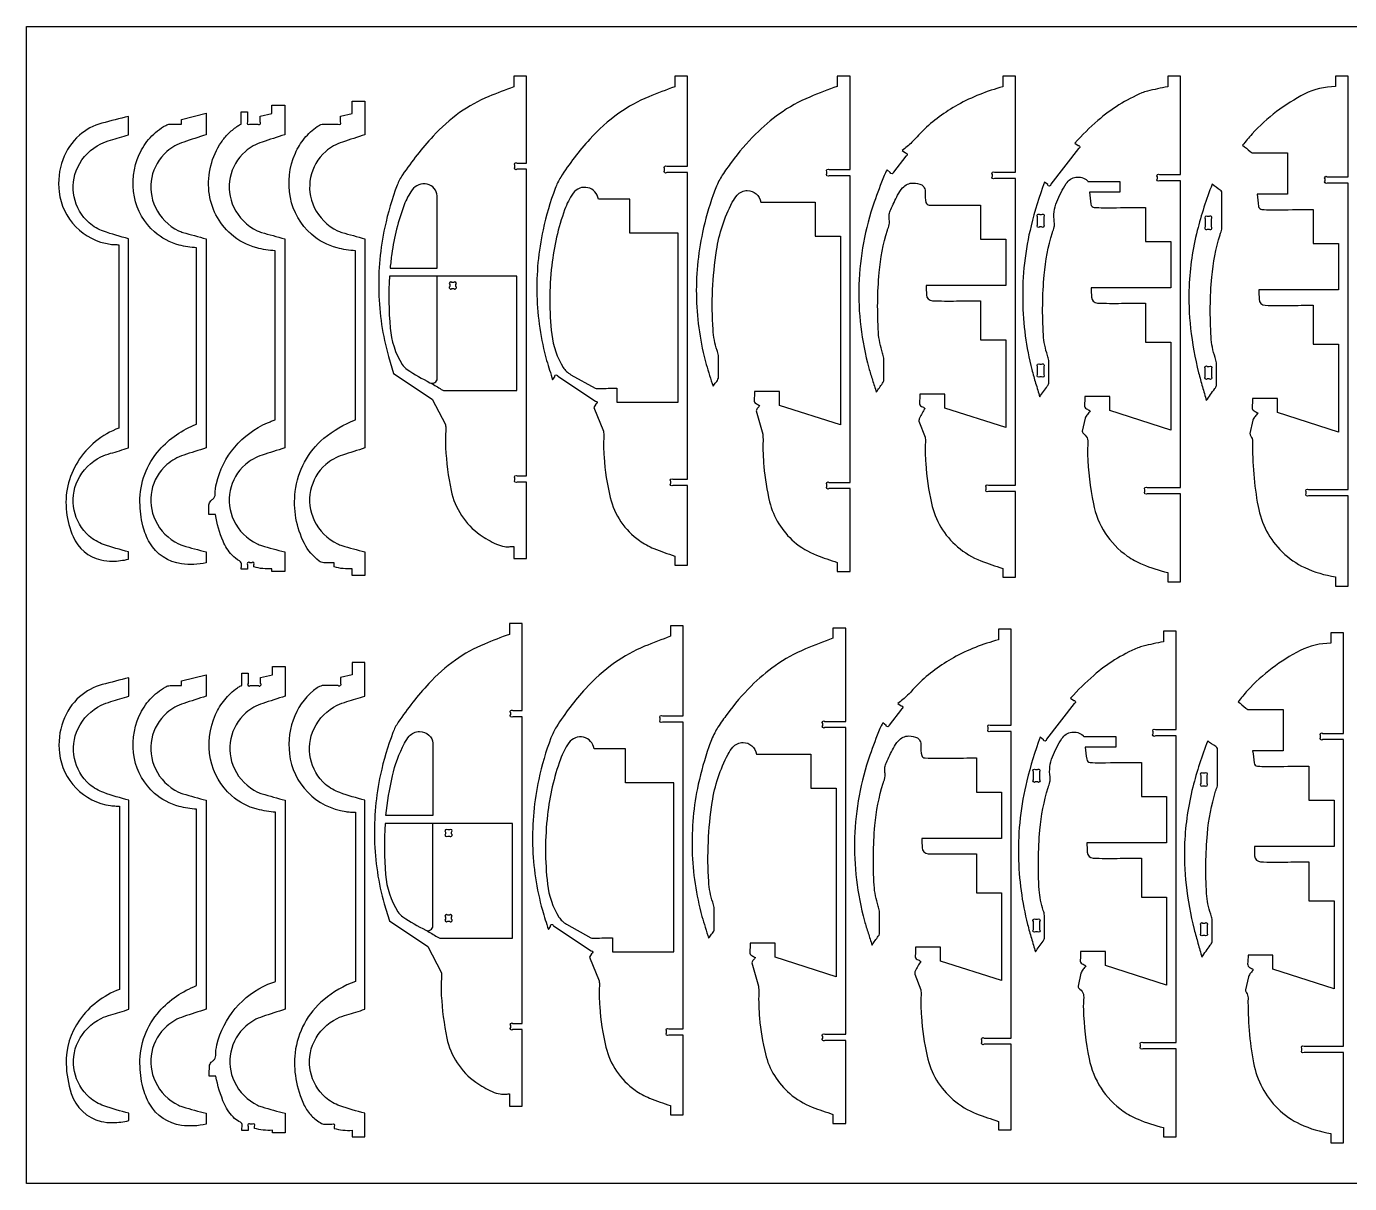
# Model space of a CAD drawing. Extents: x -6.5 to 44.7, y 7.3 to 30.5.
# Drawn here: x -6.52 to 19.98, y 7.28 to 30.46 of the extents above; entities that cross this region are included whole.
import ezdxf

# ---------------------------------------------------------------- set-up
doc = ezdxf.new("R2010")
doc.units = 0
doc.header["$MEASUREMENT"] = 0
doc.layers.get('0').update_dxf_attribs({"linetype": 'CONTINUOUS'})
doc.layers.add('ETCH', color=5, linetype='CONTINUOUS')
doc.layers.add('LAYER_1', color=18, linetype='CONTINUOUS')

msp = doc.modelspace()

# ---------------------------------------------------------------- linework, layer by layer
msp.add_lwpolyline([(44.701, 30.459), (44.701, 7.281), (-6.518, 7.281), (-6.518, 30.459)], close=True)
at = {"layer": 'ETCH'}
for points in [[(1.581, 23.316, -0.012843), (1.792, 23.189, 0.077208), (1.849, 23.165), (3.306, 23.165), (3.306, 25.457), (1.71, 25.457)], [(1.494, 12.35, -0.012843), (1.706, 12.223, 0.077208), (1.763, 12.199), (3.22, 12.199), (3.22, 14.491), (1.624, 14.491)]]:
    msp.add_lwpolyline(points, format="xyb", dxfattribs=at)
at = {"layer": 'LAYER_1'}
for points in [[(3.243, 20.041), (3.243, 19.8), (3.498, 19.8), (3.498, 21.33), (3.311, 21.33, -1), (3.267, 21.375), (3.267, 21.411, -1), (3.311, 21.455), (3.498, 21.455), (3.498, 27.597), (3.311, 27.597, -1), (3.267, 27.642), (3.267, 27.678, -1), (3.311, 27.722), (3.498, 27.722), (3.498, 29.464), (3.243, 29.464), (3.243, 29.248, 0.01158), (2.741, 29.054, 0.056715), (2.159, 28.732, 0.052187), (1.627, 28.262, 0.037532), (1.016, 27.488, 0.058109), (0.908, 27.28, 0.037025), (0.66, 26.438, 0.060336), (0.539, 25.139, 0.060322), (0.732, 23.848), (0.837, 23.508), (1.607, 22.994), (1.874, 22.484, -0.078028), (1.882, 22.391, 0.031), (1.878, 22.017, 0.037901), (1.989, 21.162, 0.189405), (2.569, 20.276, 0.049278), (2.894, 20.09, 0.066747), (3.059, 20.041, 0.057733), (3.151, 20.038, -0.019225)], [(6.47, 19.851), (6.47, 19.669), (6.725, 19.669), (6.725, 21.265), (6.432, 21.265, -1), (6.388, 21.309), (6.388, 21.346, -1), (6.432, 21.39), (6.725, 21.39), (6.725, 27.532), (6.307, 27.532, -1), (6.263, 27.576), (6.263, 27.612, -1), (6.307, 27.657), (6.725, 27.657), (6.725, 29.464), (6.47, 29.464), (6.47, 29.252, 0.011138), (5.947, 29.05, 0.057158), (5.349, 28.72, 0.053536), (4.764, 28.201, 0.043612), (4.183, 27.438, 0.051411), (4.073, 27.215, 0.036287), (3.829, 26.385, 0.060336), (3.707, 25.071, 0.060322), (3.902, 23.767, 0.011291), (3.961, 23.572, -0.003763), (4.022, 23.379), (4.063, 23.441, -1), (4.125, 23.453), (4.877, 22.951, -1), (4.89, 22.89), (4.845, 22.823), (5.039, 22.353, -0.057304), (5.046, 22.249, 0.029813), (5.051, 21.833, 0.040877), (5.176, 21.024, 0.181545), (5.76, 20.159, 0.05984), (6.05, 20.002, 0.017043)], [(9.724, 19.723), (9.724, 19.541), (9.979, 19.541), (9.979, 21.201), (9.561, 21.201, -1), (9.517, 21.246), (9.517, 21.282, -1), (9.561, 21.326), (9.979, 21.326), (9.979, 27.468), (9.561, 27.468, -1), (9.517, 27.513), (9.517, 27.549, -1), (9.561, 27.593), (9.979, 27.593), (9.979, 29.464), (9.724, 29.464), (9.724, 29.259, 0.009719), (9.172, 29.045, 0.05729), (8.565, 28.709, 0.042456), (8.086, 28.302, 0.035928), (7.602, 27.739, 0.013503), (7.419, 27.479, 0.032705), (7.354, 27.365, 0.029032), (7.237, 27.086, 0.031155), (7.025, 26.334, 0.060336), (6.902, 25.006, 0.060323), (7.099, 23.687, 0.011291), (7.165, 23.469, -0.003763), (7.234, 23.252, -0.036784), (7.294, 23.329, 0.110753), (7.342, 23.415), (7.342, 23.869, 0.034327), (7.315, 23.971, -0.065222), (7.234, 24.386, -0.053378), (7.304, 25.973, -0.084019), (7.621, 26.936, -0.054475), (7.717, 27.077, -0.22028), (7.921, 27.172, -0.181086), (8.099, 27.106, -0.177894), (8.192, 26.937), (9.281, 26.937), (9.281, 26.256), (9.788, 26.256), (9.788, 22.478), (8.563, 22.869), (8.563, 23.149), (8.064, 23.149, -0.024568), (8.056, 22.976, 0.148453), (8.064, 22.933, 0.167335), (8.097, 22.903, -0.043011), (8.168, 22.863, -0.053806), (8.128, 22.815, 0.162675), (8.099, 22.759), (8.23, 22.289, -0.03761), (8.236, 22.16, 0.029502), (8.252, 21.647, 0.037089), (8.369, 20.935, 0.157363), (8.858, 20.138, 0.085148), (9.308, 19.869, 0.015306)], [(13.038, 19.602), (13.038, 19.43), (13.293, 19.43), (13.293, 21.146), (12.75, 21.146, -1), (12.706, 21.191), (12.706, 21.227, -1), (12.75, 21.271), (13.293, 21.271), (13.293, 27.413), (12.875, 27.413, -1), (12.831, 27.458), (12.831, 27.494, -1), (12.875, 27.538), (13.293, 27.538), (13.293, 29.464), (13.038, 29.464), (13.038, 29.249, 0.061921), (12.138, 28.889, 0.067998), (11.429, 28.362, 0.021444), (11.325, 28.25, -0.02519), (11.219, 28.139, -0.020295), (11.123, 28.055, 0.006764), (11.025, 27.974), (11.089, 27.924, -1), (11.097, 27.862), (10.848, 27.542, -1), (10.786, 27.534), (10.723, 27.584, 0.056291), (10.662, 27.472, 0.012633), (10.463, 26.941, 0.075447), (10.157, 25.287, 0.075461), (10.356, 23.617, 0.011291), (10.429, 23.374, -0.003763), (10.505, 23.133, -0.014708), (10.631, 23.311, 0.088472), (10.656, 23.359), (10.656, 23.814, 0.040504), (10.63, 23.917, -0.066048), (10.548, 24.331, -0.037693), (10.563, 25.527, -0.052115), (10.728, 26.377, -0.029026), (10.749, 26.433, 0.063373), (10.765, 26.491, 0.083563), (10.765, 26.593, -0.089498), (10.765, 26.696, -0.058075), (10.794, 26.79, -0.017801), (10.933, 27.079, -0.055681), (11.033, 27.225, -0.219798), (11.246, 27.323, -0.117737), (11.414, 27.283, -0.172185), (11.466, 27.228, -0.124003), (11.483, 27.126, 0.08265), (11.5, 26.934, 0.164391), (11.525, 26.897, 0.161089), (11.567, 26.882, 0.009921), (12.081, 26.878, -0.003307), (12.595, 26.882), (12.595, 26.201), (13.102, 26.201), (13.102, 25.272), (11.506, 25.272, 0.009842), (11.509, 25.085, 0.393252), (11.631, 24.964, 0.012272), (12.113, 24.96, -0.004091), (12.595, 24.964), (12.595, 24.183), (13.102, 24.183), (13.102, 22.423), (11.877, 22.813), (11.877, 23.094), (11.378, 23.094, -0.024568), (11.37, 22.92, 0.148453), (11.378, 22.878, 0.167335), (11.411, 22.848, -0.043011), (11.482, 22.808, 0.035977), (11.372, 22.613, 0.130623), (11.36, 22.552), (11.482, 22.235, -0.05357), (11.488, 22.129, 0.029114), (11.494, 21.705, 0.035901), (11.609, 20.909, 0.163176), (12.131, 20.036, 0.085575), (12.601, 19.756, 0.014882)], [(16.343, 19.518), (16.343, 19.336), (16.598, 19.336), (16.598, 21.099), (15.93, 21.099, -1), (15.886, 21.143), (15.886, 21.179, -1), (15.93, 21.224), (16.598, 21.224), (16.598, 27.366), (16.18, 27.366, -1), (16.136, 27.41), (16.136, 27.446, -1), (16.18, 27.491), (16.598, 27.491), (16.598, 29.464), (16.343, 29.464), (16.343, 29.249, 0.012013), (15.936, 29.164, 0.043438), (15.827, 29.128, 0.077071), (14.945, 28.576, 0.031251), (14.483, 28.124), (14.547, 28.074, -1), (14.555, 28.012), (14, 27.297, -1), (13.938, 27.29), (13.874, 27.339, 0.028113), (13.606, 26.467, 0.065025), (13.438, 24.963, 0.028538), (13.49, 24.262, 0.029197), (13.621, 23.587, 0.011608), (13.697, 23.312, -0.003869), (13.778, 23.038, -0.014708), (13.931, 23.253, 0.088472), (13.961, 23.312), (13.961, 23.766, 0.040504), (13.935, 23.869, -0.066048), (13.853, 24.283, -0.037693), (13.868, 25.479, -0.052115), (14.033, 26.329, -0.028884), (14.053, 26.385, 0.062945), (14.07, 26.442, 0.076202), (14.071, 26.543, -0.133631), (14.12, 26.945, -0.043844), (14.308, 27.311, -0.460888), (14.731, 27.373, -0.102034), (14.74, 27.361, 0.177148), (14.751, 27.351), (15.386, 27.351), (15.386, 27.142), (14.775, 27.142, 0.002487), (14.804, 26.898, 0.360375), (14.872, 26.834, 0.020957), (15.232, 26.827, -0.005432), (15.9, 26.834), (15.9, 26.153), (16.407, 26.153), (16.407, 25.225), (14.811, 25.225, 0.008503), (14.815, 25.037, 0.393252), (14.936, 24.917, 0.012272), (15.418, 24.913, -0.004091), (15.9, 24.917), (15.9, 24.136), (16.407, 24.136), (16.407, 22.375), (15.182, 22.766), (15.182, 23.046), (14.683, 23.046, -0.024568), (14.675, 22.873, 0.148453), (14.683, 22.83, 0.167335), (14.716, 22.8, -0.043011), (14.787, 22.761, -0.023258), (14.735, 22.689, 0.069876), (14.689, 22.614), (14.631, 22.35, 0.187059), (14.667, 22.293, -0.16278), (14.738, 22.189, -0.090499), (14.744, 22.129, 0.028996), (14.738, 21.887, 0.041055), (14.853, 20.899, 0.191262), (15.532, 19.851, 0.0569), (15.834, 19.686, 0.036435)], [(19.701, 19.436), (19.701, 19.248), (19.956, 19.248), (19.956, 21.056), (19.163, 21.056, -1), (19.119, 21.101), (19.119, 21.137, -1), (19.163, 21.181), (19.956, 21.181), (19.956, 27.323), (19.538, 27.323, -1), (19.494, 27.368), (19.494, 27.404, -1), (19.538, 27.448), (19.956, 27.448), (19.956, 29.464), (19.701, 29.464), (19.701, 29.253, 0.117904), (19.086, 29.106, 0.090171), (18.031, 28.305, 0.014621), (17.935, 28.194, -0.004873), (17.841, 28.081, -0.016502), (17.994, 27.955, 0.09933), (18.037, 27.929), (18.744, 27.929), (18.744, 27.1), (18.133, 27.1, 0.001901), (18.163, 26.855, 0.360443), (18.23, 26.792, 0.020886), (18.59, 26.785, -0.005414), (19.258, 26.792), (19.258, 26.111), (19.765, 26.111), (19.765, 25.183), (18.169, 25.183, 0.008503), (18.173, 24.994, 0.393252), (18.294, 24.874, 0.012272), (18.776, 24.87, -0.004091), (19.258, 24.874), (19.258, 24.093), (19.765, 24.093), (19.765, 22.333), (18.541, 22.724), (18.541, 23.004), (18.041, 23.004, -0.024568), (18.033, 22.831, 0.148453), (18.041, 22.788, 0.167335), (18.074, 22.758, -0.043011), (18.145, 22.718, -0.023258), (18.093, 22.647, 0.069876), (18.047, 22.571), (17.989, 22.308, 0.112129), (18.01, 22.253, -0.149624), (18.041, 22.147, 0.049333), (18.152, 20.846, 0.153631), (18.637, 19.932, 0.08541), (19.087, 19.619, 0.072962)], [(0.072, 22.577), (0.072, 25.964, -0.045607), (-0.296, 26.023, -0.119052), (-0.812, 26.297, -0.164437), (-1.232, 27.03, -0.154496), (-1.131, 27.921, -0.067132), (-0.948, 28.218, -0.067132), (-0.694, 28.455, -0.094604), (-0.593, 28.501), (-0.273, 28.501, 1), (-0.228, 28.545), (-0.228, 28.66), (0.008, 28.718), (0.008, 28.962), (0.263, 28.962), (0.263, 28.29, -0.0023), (-0.187, 28.144, 0.102473), (-0.523, 27.954, 0.336459), (-0.754, 26.835, 0.170276), (-0.29, 26.368, 0.041463), (-0.201, 26.334, 0.008219), (0.263, 26.206), (0.263, 22.018, -0.0023), (-0.187, 21.872, 0.102473), (-0.523, 21.682, 0.336459), (-0.754, 20.562, 0.170276), (-0.29, 20.096, 0.041463), (-0.201, 20.061, 0.008219), (0.263, 19.934), (0.263, 19.461), (0.008, 19.461), (0.008, 19.593, -0.040458), (-0.175, 19.598, -0.040959), (-0.354, 19.632), (-0.354, 19.716), (-0.564, 19.716, -0.150836), (-0.655, 19.751, -0.117974), (-0.951, 20.101, -0.146319), (-1.135, 21.145, -0.192468), (-0.56, 22.209, -0.083871)], [(-4.473, 19.787), (-4.473, 19.934, -0.019771), (-4.974, 20.084, -0.097096), (-5.26, 20.249, -0.336459), (-5.491, 21.369, -0.170276), (-5.027, 21.835, -0.044461), (-4.836, 21.908, 0.01152), (-4.473, 22.018), (-4.473, 26.206, -0.019771), (-4.974, 26.356, -0.097096), (-5.26, 26.522, -0.336459), (-5.491, 27.641, -0.170276), (-5.027, 28.108, -0.044461), (-4.836, 28.18, 0.01152), (-4.473, 28.29), (-4.473, 28.657, 0.004903), (-5.006, 28.52, 0.116274), (-5.459, 28.278, 0.126509), (-5.792, 27.788, 0.115888), (-5.865, 27.147, 0.165557), (-5.531, 26.448, 0.165558), (-4.84, 26.097, 0.027352), (-4.752, 26.09, -0.009115), (-4.665, 26.085), (-4.665, 22.415, 0.164612), (-5.492, 21.738, 0.171175), (-5.716, 20.732, 0.07237), (-5.583, 20.239, 0.234888), (-5.028, 19.772, 0.06659), (-4.793, 19.747, 0.048535)], [(-3.11, 22.49), (-3.11, 26.025, -0.045578), (-3.461, 26.081, -0.119082), (-3.953, 26.342, -0.164652), (-4.355, 27.043, -0.154282), (-4.258, 27.897, -0.080612), (-4.04, 28.23, -0.080612), (-3.728, 28.477, -0.124982), (-3.644, 28.501), (-3.41, 28.501), (-3.41, 28.598), (-2.919, 28.719), (-2.919, 28.29, -0.0023), (-3.369, 28.144, 0.102473), (-3.705, 27.954, 0.336459), (-3.936, 26.835, 0.170276), (-3.472, 26.368, 0.041463), (-3.383, 26.334, 0.008219), (-2.919, 26.206), (-2.919, 22.018, -0.0023), (-3.369, 21.872, 0.102473), (-3.705, 21.682, 0.336459), (-3.936, 20.562, 0.170276), (-3.472, 20.096, 0.041463), (-3.383, 20.061, 0.008219), (-2.919, 19.934), (-2.919, 19.714, -0.088823), (-3.411, 19.693, -0.230967), (-4.05, 20.118, -0.07343), (-4.186, 20.456, -0.05589), (-4.245, 20.93, -0.186646), (-3.856, 21.977, -0.121989)], [(-2.733, 20.68), (-2.867, 20.68, -0.012709), (-2.863, 20.875, -0.186771), (-2.827, 20.956, -0.031934), (-2.784, 20.993, 0.130659), (-2.749, 21.038, 0.101306), (-2.739, 21.091, -0.060865), (-2.714, 21.307, -0.116481), (-2.346, 22.034, -0.116481), (-1.691, 22.519, -0.017395), (-1.615, 22.549, 0.005798), (-1.537, 22.577), (-1.537, 25.964, -0.045607), (-1.906, 26.023, -0.119052), (-2.421, 26.297, -0.187593), (-2.862, 27.153, -0.176665), (-2.614, 28.142, -0.046818), (-2.479, 28.306, -0.04327), (-2.303, 28.455, -0.034612), (-2.237, 28.495, -0.119897), (-2.215, 28.501), (-2.215, 28.751), (-2.09, 28.751), (-2.09, 28.545, 1), (-2.045, 28.501), (-1.882, 28.501, 1), (-1.838, 28.545), (-1.838, 28.66), (-1.601, 28.718), (-1.601, 28.881), (-1.346, 28.881), (-1.346, 28.29, -0.0023), (-1.796, 28.144, 0.102473), (-2.133, 27.954, 0.336459), (-2.364, 26.835, 0.170276), (-1.899, 26.368, 0.041463), (-1.81, 26.334, 0.008219), (-1.346, 26.206), (-1.346, 22.018, -0.0023), (-1.796, 21.872, 0.102473), (-2.133, 21.682, 0.336459), (-2.364, 20.562, 0.170276), (-1.899, 20.096, 0.041463), (-1.81, 20.061, 0.008219), (-1.346, 19.934), (-1.346, 19.541), (-1.601, 19.541), (-1.601, 19.593, -0.040458), (-1.785, 19.598, -0.040959), (-1.963, 19.632), (-1.963, 19.672, 1), (-2.007, 19.716), (-2.045, 19.716, 1), (-2.09, 19.672), (-2.09, 19.591), (-2.215, 19.591, -0.042249), (-2.208, 19.673, 0.164319), (-2.215, 19.716, 0.142751), (-2.248, 19.752, -0.073336), (-2.402, 19.872, -0.092121), (-2.579, 20.147, -0.054046)], [(0.765, 25.619), (1.71, 25.619), (1.71, 27.066, 0.327649), (1.511, 27.299, 0.30501), (1.206, 27.183, 0.064273), (1.048, 26.886, 0.055133), (0.799, 25.903, 0.007933), (0.781, 25.761, -0.002644)], [(5.309, 23.212), (5.309, 22.932), (6.534, 22.932), (6.534, 26.319), (5.57, 26.319), (5.57, 27), (4.938, 27, 0.307009), (4.726, 27.229, 0.30501), (4.434, 27.118, 0.068756), (4.262, 26.787, 0.057139), (4.004, 25.672, 0.056363), (4.004, 24.288, 0.112085), (4.235, 23.625, 0.06631), (4.297, 23.55, 0.057154), (4.388, 23.483), (4.873, 23.212, 0.076491), (4.96, 23.204, -0.012724)], [(17.116, 22.965, -0.014665), (17.286, 23.204, 0.088209), (17.319, 23.27), (17.319, 23.724, 0.040603), (17.293, 23.827, -0.066272), (17.211, 24.241, -0.037569), (17.226, 25.439, -0.052115), (17.391, 26.287, -0.028888), (17.411, 26.343, 0.062959), (17.428, 26.4), (17.428, 27.145, 0.137471), (17.395, 27.182, -0.022773), (17.232, 27.297, 0.030864), (16.934, 26.37, 0.052022), (16.772, 25.256, 0.037686), (16.801, 24.411, 0.035172), (16.962, 23.521, 0.007553), (17.038, 23.242, -0.002518)], [(13.736, 26.486), (13.736, 26.648, -1), (13.781, 26.692), (13.817, 26.692, -1), (13.861, 26.648), (13.861, 26.486, -1), (13.817, 26.442), (13.781, 26.442, -1)], [(17.175, 26.65), (17.139, 26.65, 1), (17.094, 26.606), (17.094, 26.444, 1), (17.139, 26.4), (17.175, 26.4, 1), (17.219, 26.444), (17.219, 26.606, 1)], [(1.71, 25.457), (0.751, 25.457, 0.033708), (0.767, 24.417, 0.119738), (1.008, 23.69, 0.10777), (1.109, 23.587, 0.029272), (1.565, 23.323, 0.544062), (1.71, 23.408)], [(2.005, 25.207), (2.041, 25.207, 1), (2.085, 25.251), (2.085, 25.287, 1), (2.041, 25.332), (2.005, 25.332, 1), (1.96, 25.287), (1.96, 25.251, 1)], [(13.861, 23.646), (13.861, 23.485, -1), (13.817, 23.441), (13.781, 23.441, -1), (13.736, 23.485), (13.736, 23.646, -1), (13.781, 23.691), (13.817, 23.691, -1)], [(17.139, 23.648), (17.175, 23.648, -1), (17.219, 23.604), (17.219, 23.443, -1), (17.175, 23.398), (17.139, 23.398, -1), (17.094, 23.443), (17.094, 23.604, -1)], [(3.156, 9.075), (3.156, 8.834), (3.412, 8.834), (3.412, 10.364), (3.225, 10.364, -1), (3.181, 10.409), (3.181, 10.445, -1), (3.225, 10.489), (3.412, 10.489), (3.412, 16.631), (3.225, 16.631, -1), (3.181, 16.676), (3.181, 16.712, -1), (3.225, 16.756), (3.412, 16.756), (3.412, 18.498), (3.156, 18.498), (3.156, 18.282, 0.01158), (2.655, 18.088, 0.056715), (2.073, 17.766, 0.052187), (1.541, 17.296, 0.037532), (0.929, 16.522, 0.058109), (0.822, 16.314, 0.037025), (0.573, 15.472, 0.060336), (0.453, 14.173, 0.060322), (0.646, 12.882), (0.751, 12.542), (1.521, 12.028), (1.788, 11.518, -0.078028), (1.795, 11.425, 0.031), (1.792, 11.051, 0.037901), (1.903, 10.196, 0.189405), (2.483, 9.31, 0.049278), (2.808, 9.124, 0.066747), (2.972, 9.075, 0.057733), (3.064, 9.072, -0.019225)], [(6.384, 8.843), (6.384, 8.66), (6.639, 8.66), (6.639, 10.256), (6.346, 10.256, -1), (6.302, 10.301), (6.302, 10.337, -1), (6.346, 10.381), (6.639, 10.381), (6.639, 16.523), (6.221, 16.523, -1), (6.177, 16.568), (6.177, 16.604, -1), (6.221, 16.648), (6.639, 16.648), (6.639, 18.455), (6.384, 18.455), (6.384, 18.243, 0.011138), (5.861, 18.042, 0.057158), (5.263, 17.711, 0.053536), (4.678, 17.192, 0.043612), (4.097, 16.429, 0.051411), (3.986, 16.206, 0.036287), (3.743, 15.376, 0.060336), (3.621, 14.063, 0.060322), (3.816, 12.758, 0.011291), (3.875, 12.564, -0.003763), (3.936, 12.37), (3.977, 12.432, -1), (4.039, 12.445), (4.791, 11.943, -1), (4.803, 11.881), (4.759, 11.814), (4.952, 11.344, -0.057304), (4.959, 11.24, 0.029813), (4.964, 10.824, 0.040877), (5.089, 10.015, 0.181545), (5.674, 9.151, 0.05984), (5.964, 8.993, 0.017043)], [(9.637, 8.667), (9.637, 8.486), (9.893, 8.486), (9.893, 10.146), (9.475, 10.146, -1), (9.431, 10.19), (9.431, 10.226, -1), (9.475, 10.271), (9.893, 10.271), (9.893, 16.413), (9.475, 16.413, -1), (9.431, 16.457), (9.431, 16.493, -1), (9.475, 16.538), (9.893, 16.538), (9.893, 18.408), (9.637, 18.408), (9.637, 18.203, 0.009719), (9.086, 17.989, 0.05729), (8.479, 17.654, 0.042456), (7.999, 17.247, 0.035928), (7.515, 16.684, 0.013503), (7.333, 16.423, 0.032705), (7.268, 16.309, 0.029032), (7.151, 16.03, 0.031155), (6.939, 15.278, 0.060336), (6.816, 13.951, 0.060323), (7.013, 12.632, 0.011291), (7.079, 12.414, -0.003763), (7.147, 12.196, -0.036784), (7.207, 12.274, 0.110753), (7.256, 12.359), (7.256, 12.813, 0.034327), (7.229, 12.916, -0.065222), (7.148, 13.33, -0.053378), (7.218, 14.917, -0.084019), (7.535, 15.88, -0.054475), (7.631, 16.022, -0.22028), (7.835, 16.116, -0.181086), (8.013, 16.05, -0.177894), (8.105, 15.881), (9.195, 15.881), (9.195, 15.2), (9.701, 15.2), (9.701, 11.422), (8.477, 11.813), (8.477, 12.093), (7.978, 12.093, -0.024568), (7.969, 11.92, 0.148453), (7.978, 11.877, 0.167335), (8.01, 11.847, -0.043011), (8.082, 11.808, -0.053806), (8.042, 11.759, 0.162675), (8.013, 11.704), (8.144, 11.233, -0.03761), (8.15, 11.105, 0.029502), (8.166, 10.591, 0.037089), (8.283, 9.879, 0.157363), (8.772, 9.083, 0.085148), (9.222, 8.813, 0.015306)], [(12.952, 8.526), (12.952, 8.354), (13.207, 8.354), (13.207, 10.07), (12.664, 10.07, -1), (12.62, 10.115), (12.62, 10.151, -1), (12.664, 10.195), (13.207, 10.195), (13.207, 16.337), (12.789, 16.337, -1), (12.745, 16.381), (12.745, 16.418, -1), (12.789, 16.462), (13.207, 16.462), (13.207, 18.388), (12.952, 18.388), (12.952, 18.172, 0.061921), (12.052, 17.813, 0.067998), (11.343, 17.286, 0.021444), (11.238, 17.174, -0.02519), (11.133, 17.063, -0.020295), (11.037, 16.979, 0.006764), (10.939, 16.898), (11.003, 16.848, -1), (11.01, 16.786), (10.762, 16.466, -1), (10.7, 16.458), (10.637, 16.507, 0.056291), (10.576, 16.395, 0.012633), (10.377, 15.865, 0.075447), (10.071, 14.211, 0.075461), (10.27, 12.54, 0.011291), (10.343, 12.298, -0.003763), (10.419, 12.057, -0.014708), (10.545, 12.235, 0.088472), (10.57, 12.283), (10.57, 12.738, 0.040504), (10.544, 12.84, -0.066048), (10.462, 13.255, -0.037693), (10.477, 14.451, -0.052115), (10.642, 15.301, -0.029026), (10.662, 15.357, 0.063373), (10.679, 15.415, 0.083563), (10.678, 15.517, -0.089498), (10.679, 15.619, -0.058075), (10.708, 15.714, -0.017801), (10.847, 16.002, -0.055681), (10.947, 16.149, -0.219798), (11.16, 16.247, -0.117737), (11.327, 16.206, -0.172185), (11.379, 16.151, -0.124003), (11.397, 16.049, 0.08265), (11.414, 15.858, 0.164391), (11.438, 15.821, 0.161089), (11.481, 15.806, 0.009921), (11.995, 15.802, -0.003307), (12.509, 15.806), (12.509, 15.124), (13.015, 15.124), (13.015, 14.196), (11.419, 14.196, 0.009842), (11.423, 14.009, 0.393252), (11.544, 13.888, 0.012272), (12.027, 13.884, -0.004091), (12.509, 13.888), (12.509, 13.107), (13.015, 13.107), (13.015, 11.347), (11.791, 11.737), (11.791, 12.018), (11.292, 12.018, -0.024568), (11.284, 11.844, 0.148453), (11.292, 11.801, 0.167335), (11.324, 11.771, -0.043011), (11.396, 11.732, 0.035977), (11.286, 11.537, 0.130623), (11.274, 11.476), (11.396, 11.159, -0.05357), (11.402, 11.053, 0.029114), (11.408, 10.629, 0.035901), (11.523, 9.833, 0.163176), (12.045, 8.96, 0.085575), (12.514, 8.68, 0.014882)], [(16.257, 8.401), (16.257, 8.218), (16.513, 8.218), (16.513, 9.982), (15.845, 9.982, -1), (15.8, 10.026), (15.8, 10.062, -1), (15.845, 10.107), (16.513, 10.107), (16.513, 16.248), (16.095, 16.248, -1), (16.05, 16.293), (16.05, 16.329, -1), (16.095, 16.373), (16.513, 16.373), (16.513, 18.347), (16.257, 18.347), (16.257, 18.132, 0.012013), (15.851, 18.047, 0.043438), (15.741, 18.011, 0.077071), (14.86, 17.459, 0.031251), (14.398, 17.006), (14.461, 16.957, -1), (14.469, 16.895), (13.915, 16.18, -1), (13.852, 16.172), (13.789, 16.222, 0.028113), (13.521, 15.35, 0.065025), (13.352, 13.846, 0.028538), (13.405, 13.145, 0.029197), (13.535, 12.47, 0.011608), (13.612, 12.195, -0.003869), (13.693, 11.921, -0.014708), (13.846, 12.136, 0.088472), (13.875, 12.195), (13.875, 12.649, 0.040504), (13.85, 12.752, -0.066048), (13.768, 13.166, -0.037693), (13.782, 14.362, -0.052115), (13.947, 15.212, -0.028884), (13.968, 15.268, 0.062945), (13.984, 15.325, 0.076202), (13.985, 15.426, -0.133631), (14.034, 15.828, -0.043844), (14.222, 16.194, -0.460888), (14.646, 16.256, -0.102034), (14.655, 16.244, 0.177148), (14.665, 16.234), (15.301, 16.234), (15.301, 16.025), (14.689, 16.025, 0.003615), (14.719, 15.782, 0.350637), (14.787, 15.717, 0.027654), (14.992, 15.709, -0.004608), (15.815, 15.717), (15.815, 15.036), (16.321, 15.036), (16.321, 14.108), (14.725, 14.108, 0.008503), (14.729, 13.919, 0.393252), (14.85, 13.799, 0.012272), (15.332, 13.795, -0.004091), (15.815, 13.799), (15.815, 13.018), (16.321, 13.018), (16.321, 11.258), (15.097, 11.649), (15.097, 11.929), (14.598, 11.929, -0.024568), (14.589, 11.756, 0.148453), (14.598, 11.713, 0.167335), (14.63, 11.683, -0.043011), (14.702, 11.643, -0.023258), (14.649, 11.572, 0.069876), (14.604, 11.496), (14.546, 11.233, 0.187059), (14.582, 11.176, -0.16278), (14.653, 11.072, -0.090499), (14.659, 11.012, 0.028996), (14.653, 10.77, 0.041055), (14.767, 9.782, 0.191262), (15.447, 8.734, 0.0569), (15.748, 8.568, 0.036435)], [(19.611, 8.286), (19.611, 8.098), (19.867, 8.098), (19.867, 9.907), (19.074, 9.907, -1), (19.03, 9.951), (19.03, 9.988, -1), (19.074, 10.032), (19.867, 10.032), (19.867, 16.174), (19.449, 16.174, -1), (19.405, 16.218), (19.405, 16.255, -1), (19.449, 16.299), (19.867, 16.299), (19.867, 18.314), (19.611, 18.314), (19.611, 18.104, 0.117904), (18.997, 17.957, 0.090171), (17.941, 17.156, 0.014621), (17.846, 17.045, -0.004873), (17.752, 16.932, -0.016502), (17.905, 16.805, 0.09933), (17.948, 16.78), (18.655, 16.78), (18.655, 15.951), (18.044, 15.951, 0.001901), (18.074, 15.706, 0.360443), (18.141, 15.642, 0.020886), (18.501, 15.635, -0.005414), (19.169, 15.642), (19.169, 14.961), (19.675, 14.961), (19.675, 14.033), (18.079, 14.033, 0.008503), (18.084, 13.845, 0.393252), (18.204, 13.725, 0.012272), (18.687, 13.721, -0.004091), (19.169, 13.725), (19.169, 12.944), (19.675, 12.944), (19.675, 11.184), (18.451, 11.574), (18.451, 11.855), (17.952, 11.855, -0.024568), (17.943, 11.681, 0.148453), (17.952, 11.638, 0.167335), (17.984, 11.608, -0.043011), (18.056, 11.569, -0.023258), (18.004, 11.498, 0.069876), (17.958, 11.422), (17.9, 11.159, 0.112129), (17.921, 11.103, -0.149624), (17.951, 10.998, 0.049333), (18.062, 9.697, 0.153631), (18.548, 8.783, 0.08541), (18.998, 8.47, 0.072962)], [(-2.204, 8.346, -0.045369), (-2.196, 8.437, 0.176681), (-2.204, 8.485, 0.167935), (-2.231, 8.508, -0.09214), (-2.348, 8.584, -0.100655), (-2.553, 8.873, -0.060423), (-2.723, 9.434), (-2.857, 9.434, -0.012709), (-2.852, 9.63, -0.186771), (-2.816, 9.71, -0.031934), (-2.773, 9.747, 0.130659), (-2.739, 9.792, 0.101306), (-2.728, 9.846, -0.060865), (-2.703, 10.061, -0.116481), (-2.335, 10.788, -0.116481), (-1.681, 11.274, -0.017395), (-1.604, 11.303, 0.005798), (-1.527, 11.331), (-1.527, 14.719, -0.045607), (-1.895, 14.778, -0.119052), (-2.411, 15.051, -0.164437), (-2.831, 15.785, -0.154496), (-2.73, 16.676, -0.067132), (-2.547, 16.972, -0.067132), (-2.293, 17.21, -0.034612), (-2.226, 17.25, -0.119897), (-2.204, 17.255), (-2.204, 17.505), (-2.079, 17.505), (-2.079, 17.3, 1), (-2.035, 17.255), (-1.872, 17.255, 1), (-1.827, 17.3), (-1.827, 17.415), (-1.591, 17.473), (-1.591, 17.635), (-1.336, 17.635), (-1.336, 17.045, -0.0023), (-1.786, 16.899, 0.102473), (-2.122, 16.709, 0.336459), (-2.353, 15.589, 0.170276), (-1.889, 15.123, 0.041463), (-1.8, 15.088, 0.008219), (-1.336, 14.96), (-1.336, 10.773, -0.0023), (-1.786, 10.626, 0.102473), (-2.122, 10.436, 0.336459), (-2.353, 9.317, 0.170276), (-1.889, 8.85, 0.041463), (-1.8, 8.816, 0.008219), (-1.336, 8.688), (-1.336, 8.296), (-1.591, 8.296), (-1.591, 8.347, -0.040458), (-1.779, 8.353, -0.043218), (-1.953, 8.387), (-1.953, 8.427, 1), (-1.997, 8.471), (-2.035, 8.471, 1), (-2.079, 8.427), (-2.079, 8.346)], [(-0.571, 8.471), (-0.4, 8.471, -1), (-0.356, 8.427), (-0.356, 8.387, 0.043218), (-0.183, 8.353, 0.040458), (0.006, 8.347), (0.006, 8.216), (0.261, 8.216), (0.261, 8.688, -0.019771), (-0.24, 8.838, -0.097096), (-0.525, 9.004, -0.336459), (-0.757, 10.123, -0.170276), (-0.292, 10.59, -0.044461), (-0.101, 10.662, 0.01152), (0.261, 10.773), (0.261, 14.96, -0.019771), (-0.24, 15.111, -0.097096), (-0.525, 15.276, -0.336459), (-0.757, 16.396, -0.170276), (-0.292, 16.862, -0.044461), (-0.101, 16.935, 0.01152), (0.261, 17.045), (0.261, 17.716), (0.006, 17.716), (0.006, 17.473), (-0.231, 17.415), (-0.231, 17.3, -1), (-0.275, 17.255), (-0.595, 17.255, 0.094545), (-0.696, 17.21, 0.140249), (-1.143, 16.652, 0.129401), (-1.251, 15.888, 0.165557), (-0.884, 15.118, 0.165558), (-0.123, 14.732, 0.027352), (-0.027, 14.723, -0.009115), (0.07, 14.719), (0.07, 11.331, 0.083871), (-0.562, 10.963, 0.192468), (-1.137, 9.9, 0.072374), (-1.122, 9.381, 0.067022), (-0.953, 8.847, 0.080436), (-0.81, 8.64, 0.079481), (-0.607, 8.485, 0.060965)], [(-4.466, 8.541), (-4.466, 8.688, -0.019771), (-4.968, 8.838, -0.097096), (-5.253, 9.004, -0.336459), (-5.484, 10.123, -0.170276), (-5.02, 10.59, -0.044461), (-4.829, 10.662, 0.01152), (-4.466, 10.773), (-4.466, 14.96, -0.019771), (-4.968, 15.111, -0.097096), (-5.253, 15.276, -0.336459), (-5.484, 16.396, -0.170276), (-5.02, 16.862, -0.044461), (-4.829, 16.935, 0.01152), (-4.466, 17.045), (-4.466, 17.411, 0.004903), (-4.999, 17.275, 0.116274), (-5.453, 17.032, 0.126509), (-5.785, 16.542, 0.115888), (-5.858, 15.902, 0.165557), (-5.525, 15.202, 0.165558), (-4.833, 14.852, 0.027352), (-4.746, 14.844, -0.009115), (-4.658, 14.84), (-4.658, 11.17, 0.148785), (-5.455, 10.557, 0.163556), (-5.723, 9.678, 0.070492), (-5.621, 9.084, 0.260736), (-5.024, 8.527, 0.066665), (-4.788, 8.501, 0.048834)], [(-3.11, 11.245), (-3.11, 14.779, -0.045578), (-3.461, 14.836, -0.119082), (-3.953, 15.097, -0.164652), (-4.355, 15.798, -0.154282), (-4.258, 16.651, -0.080612), (-4.04, 16.984, -0.080612), (-3.728, 17.231, -0.124982), (-3.641, 17.255), (-3.41, 17.255), (-3.41, 17.353), (-2.919, 17.473), (-2.919, 17.045, -0.0023), (-3.369, 16.899, 0.102473), (-3.705, 16.709, 0.336459), (-3.936, 15.589, 0.170276), (-3.472, 15.123, 0.041463), (-3.383, 15.088, 0.008219), (-2.919, 14.96), (-2.919, 10.773, -0.0023), (-3.369, 10.626, 0.102473), (-3.705, 10.436, 0.336459), (-3.936, 9.317, 0.170276), (-3.472, 8.85, 0.041463), (-3.383, 8.816, 0.008219), (-2.919, 8.688), (-2.919, 8.469, -0.088823), (-3.411, 8.447, -0.230967), (-4.05, 8.873, -0.073429), (-4.186, 9.211, -0.05589), (-4.245, 9.685, -0.186646), (-3.856, 10.732, -0.121989)], [(0.679, 14.654, -0.025331), (0.813, 15.445, -0.066812), (1.054, 16.099, -0.054475), (1.15, 16.241, -0.22028), (1.354, 16.335, -0.181086), (1.541, 16.265, -0.197306), (1.624, 16.1), (1.624, 14.654)], [(5.223, 12.204), (5.223, 11.923), (6.447, 11.923), (6.447, 15.311), (5.484, 15.311), (5.484, 15.992), (4.851, 15.992, 0.307009), (4.64, 16.22, 0.30501), (4.347, 16.109, 0.068756), (4.176, 15.779, 0.057139), (3.918, 14.664, 0.056363), (3.918, 13.28, 0.112085), (4.149, 12.616, 0.06631), (4.211, 12.541, 0.057154), (4.302, 12.475), (4.787, 12.204, 0.076491), (4.874, 12.195, -0.012724)], [(17.027, 11.815, -0.014665), (17.196, 12.055, 0.088209), (17.23, 12.12), (17.23, 12.575, 0.040603), (17.204, 12.677, -0.066272), (17.122, 13.092, -0.037569), (17.137, 14.289, -0.052115), (17.301, 15.138, -0.028888), (17.322, 15.193, 0.062959), (17.339, 15.25), (17.339, 15.995, 0.137471), (17.305, 16.033, -0.022773), (17.143, 16.147, 0.030864), (16.845, 15.22, 0.052022), (16.682, 14.107, 0.037686), (16.711, 13.262, 0.035172), (16.873, 12.371, 0.007553), (16.949, 12.093, -0.002518)], [(13.651, 15.369), (13.651, 15.531, -1), (13.695, 15.575), (13.731, 15.575, -1), (13.776, 15.531), (13.776, 15.369, -1), (13.731, 15.325), (13.695, 15.325, -1)], [(17.13, 15.295), (17.13, 15.456, 1), (17.086, 15.501), (17.049, 15.501, 1), (17.005, 15.456), (17.005, 15.295, 1), (17.049, 15.25), (17.086, 15.25, 1)], [(1.624, 14.491), (0.665, 14.491, 0.036451), (0.675, 13.469, 0.119738), (0.922, 12.724, 0.10777), (1.023, 12.621, 0.029272), (1.479, 12.357, 0.544062), (1.624, 12.442)], [(1.999, 14.285), (1.999, 14.321, 1), (1.955, 14.366), (1.919, 14.366, 1), (1.874, 14.321), (1.874, 14.285, 1), (1.919, 14.241), (1.955, 14.241, 1)], [(1.955, 12.659), (1.919, 12.659, 1), (1.874, 12.615), (1.874, 12.579, 1), (1.919, 12.534), (1.955, 12.534, 1), (1.999, 12.579), (1.999, 12.615, 1)], [(13.695, 12.574), (13.731, 12.574, -1), (13.776, 12.529), (13.776, 12.368, -1), (13.731, 12.323), (13.695, 12.323, -1), (13.651, 12.368), (13.651, 12.529, -1)], [(17.005, 12.293), (17.005, 12.455, -1), (17.049, 12.499), (17.086, 12.499, -1), (17.13, 12.455), (17.13, 12.293, -1), (17.086, 12.249), (17.049, 12.249, -1)]]:
    msp.add_lwpolyline(points, format="xyb", close=True, dxfattribs=at)

doc.saveas('drawing.dxf')
